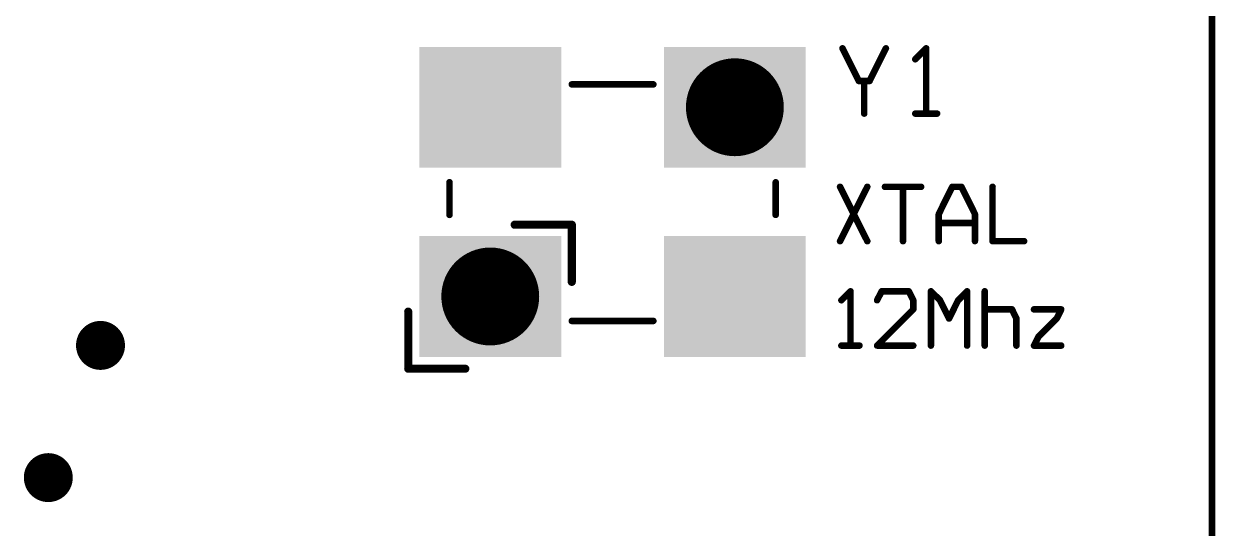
# Model space of a CAD drawing. Header units: millimetres. Extents: x 451 to 799, y 260 to 388.
# Drawn here: x 780.23 to 798.79, y 279.56 to 287.41 of the extents above; entities that cross this region are included whole.
import ezdxf

# ---------------------------------------------------------------- set-up
doc = ezdxf.new("R2010")
doc.units = ezdxf.units.MM
for name, color, linetype in [('3_A_', 4, 'Continuous'), ('4_A_', 54, 'Continuous'), ('5_A_', 7, 'Continuous'), ('8_A_', 3, 'Continuous')]:
    doc.layers.add(name, color=color, linetype=linetype)

# ---------------------------------------------------------------- blocks, each defined once
blk = doc.blocks.new('D32RECTANGLE2_2098X1_8796')
blk.add_solid([(-1.1049, -0.9398), (1.1049, -0.9398), (-1.1049, 0.9398), (1.1049, 0.9398)])
blk = doc.blocks.new('D35ROUND0_762X0_762')
blk.add_lwpolyline([(0.1905, 0, 0.381, 0.381, 1), (-0.1905, 0, 0.381, 0.381, 1), (0.1905, 0, 0.381, 0.381, 0)], format="xyseb")
blk = doc.blocks.new('D29ROUND1_524X1_524')
blk.add_lwpolyline([(0.381, 0, 0.762, 0.762, 1), (-0.381, 0, 0.762, 0.762, 1), (0.381, 0, 0.762, 0.762, 0)], format="xyseb")
blk = doc.blocks.new('D47ROUND0_381X0_381')
blk.add_lwpolyline([(0.09525, 0, 0.1905, 0.1905, 1), (-0.09525, 0, 0.1905, 0.1905, 1), (0.09525, 0, 0.1905, 0.1905, 0)], format="xyseb")

msp = doc.modelspace()

# ---------------------------------------------------------------- linework, layer by layer
at = {"layer": '5_A_'}
for points in [[(793.239, 286.522, 0.102, 0.102, 0), (792.985, 287.03, 0.102, 0.102, 0)], [(793.66, 287.03, 0.102, 0.102, 0), (793.406, 286.522, 0.102, 0.102, 0)], [(794.288, 287.03, 0.102, 0.102, 0), (794.117, 286.86, 0.102, 0.102, 0)], [(794.288, 286.014, 0.102, 0.102, 0), (794.288, 287.03, 0.102, 0.102, 0)], [(790.038, 286.469, 0.102, 0.102, 0), (788.768, 286.469, 0.102, 0.102, 0)], [(793.406, 286.522, 0.102, 0.102, 0), (793.239, 286.522, 0.102, 0.102, 0)], [(793.322, 286.014, 0.102, 0.102, 0), (793.322, 286.522, 0.102, 0.102, 0)], [(794.458, 286.014, 0.102, 0.102, 0), (794.117, 286.014, 0.102, 0.102, 0)], [(786.863, 284.437, 0.102, 0.102, 0), (786.863, 284.945, 0.102, 0.102, 0)], [(791.943, 284.437, 0.102, 0.102, 0), (791.943, 284.945, 0.102, 0.102, 0)], [(793.371, 284.028, 0.102, 0.102, 0), (792.946, 284.874, 0.102, 0.102, 0)], [(793.371, 284.874, 0.102, 0.102, 0), (792.946, 284.028, 0.102, 0.102, 0)], [(794.209, 284.874, 0.102, 0.102, 0), (793.645, 284.874, 0.102, 0.102, 0)], [(793.927, 284.028, 0.102, 0.102, 0), (793.927, 284.874, 0.102, 0.102, 0)], [(794.694, 284.874, 0.102, 0.102, 0), (794.483, 284.45, 0.102, 0.102, 0)], [(794.836, 284.874, 0.102, 0.102, 0), (794.694, 284.874, 0.102, 0.102, 0)], [(795.047, 284.45, 0.102, 0.102, 0), (794.836, 284.874, 0.102, 0.102, 0)], [(795.321, 284.028, 0.102, 0.102, 0), (795.321, 284.874, 0.102, 0.102, 0)], [(794.483, 284.45, 0.102, 0.102, 0), (794.483, 284.028, 0.102, 0.102, 0)], [(795.047, 284.028, 0.102, 0.102, 0), (795.047, 284.45, 0.102, 0.102, 0)], [(788.768, 284.284, 0.127, 0.127, 0), (787.879, 284.284, 0.127, 0.127, 0)], [(788.768, 283.395, 0.127, 0.127, 0), (788.768, 284.284, 0.127, 0.127, 0)], [(795.047, 284.31, 0.102, 0.102, 0), (794.483, 284.31, 0.102, 0.102, 0)], [(795.814, 284.028, 0.102, 0.102, 0), (795.321, 284.028, 0.102, 0.102, 0)], [(793.109, 283.248, 0.102, 0.102, 0), (792.967, 283.108, 0.102, 0.102, 0)], [(793.109, 282.402, 0.102, 0.102, 0), (793.109, 283.248, 0.102, 0.102, 0)], [(793.594, 283.248, 0.102, 0.102, 0), (793.523, 283.108, 0.102, 0.102, 0)], [(794.016, 283.248, 0.102, 0.102, 0), (793.594, 283.248, 0.102, 0.102, 0)], [(794.087, 283.108, 0.102, 0.102, 0), (794.016, 283.248, 0.102, 0.102, 0)], [(794.087, 282.966, 0.102, 0.102, 0), (794.087, 283.108, 0.102, 0.102, 0)], [(794.503, 283.108, 0.102, 0.102, 0), (794.361, 283.248, 0.102, 0.102, 0)], [(794.361, 283.248, 0.102, 0.102, 0), (794.361, 282.402, 0.102, 0.102, 0)], [(794.643, 282.824, 0.102, 0.102, 0), (794.503, 283.108, 0.102, 0.102, 0)], [(794.785, 283.108, 0.102, 0.102, 0), (794.643, 282.824, 0.102, 0.102, 0)], [(794.925, 283.248, 0.102, 0.102, 0), (794.785, 283.108, 0.102, 0.102, 0)], [(794.925, 282.402, 0.102, 0.102, 0), (794.925, 283.248, 0.102, 0.102, 0)], [(795.199, 282.402, 0.102, 0.102, 0), (795.199, 283.248, 0.102, 0.102, 0)], [(786.221, 282.042, 0.127, 0.127, 0), (786.221, 282.931, 0.127, 0.127, 0)], [(793.523, 282.402, 0.102, 0.102, 0), (794.087, 282.966, 0.102, 0.102, 0)], [(795.624, 282.966, 0.102, 0.102, 0), (795.199, 282.966, 0.102, 0.102, 0)], [(795.692, 282.824, 0.102, 0.102, 0), (795.624, 282.966, 0.102, 0.102, 0)], [(796.391, 282.966, 0.102, 0.102, 0), (795.966, 282.966, 0.102, 0.102, 0)], [(796.32, 282.824, 0.102, 0.102, 0), (796.391, 282.966, 0.102, 0.102, 0)], [(788.768, 282.786, 0.102, 0.102, 0), (790.038, 282.786, 0.102, 0.102, 0)], [(795.692, 282.402, 0.102, 0.102, 0), (795.692, 282.824, 0.102, 0.102, 0)], [(796.038, 282.542, 0.102, 0.102, 0), (796.32, 282.824, 0.102, 0.102, 0)], [(795.966, 282.402, 0.102, 0.102, 0), (796.038, 282.542, 0.102, 0.102, 0)], [(793.249, 282.402, 0.102, 0.102, 0), (792.967, 282.402, 0.102, 0.102, 0)], [(794.087, 282.402, 0.102, 0.102, 0), (793.523, 282.402, 0.102, 0.102, 0)], [(796.391, 282.402, 0.102, 0.102, 0), (795.966, 282.402, 0.102, 0.102, 0)], [(787.11, 282.042, 0.127, 0.127, 0), (786.221, 282.042, 0.127, 0.127, 0)]]:
    msp.add_lwpolyline(points, format="xyseb", dxfattribs=at)
for points in [[(792.959, 287.03, 0.0508, 0.0508, 1), (793.01, 287.03, 0.0508, 0.0508, 1), (792.959, 287.03, 0.0508, 0.0508, 0)], [(792.959, 287.03, 0.0508, 0.0508, 1), (793.01, 287.03, 0.0508, 0.0508, 1), (792.959, 287.03, 0.0508, 0.0508, 0)], [(793.635, 287.03, 0.0508, 0.0508, 1), (793.686, 287.03, 0.0508, 0.0508, 1), (793.635, 287.03, 0.0508, 0.0508, 0)], [(794.262, 287.03, 0.0508, 0.0508, 1), (794.313, 287.03, 0.0508, 0.0508, 1), (794.262, 287.03, 0.0508, 0.0508, 0)], [(794.262, 287.03, 0.0508, 0.0508, 1), (794.313, 287.03, 0.0508, 0.0508, 1), (794.262, 287.03, 0.0508, 0.0508, 0)], [(794.262, 287.03, 0.0508, 0.0508, 1), (794.313, 287.03, 0.0508, 0.0508, 1), (794.262, 287.03, 0.0508, 0.0508, 0)], [(794.092, 286.86, 0.0508, 0.0508, 1), (794.143, 286.86, 0.0508, 0.0508, 1), (794.092, 286.86, 0.0508, 0.0508, 0)], [(794.092, 286.86, 0.0508, 0.0508, 1), (794.143, 286.86, 0.0508, 0.0508, 1), (794.092, 286.86, 0.0508, 0.0508, 0)], [(788.743, 286.469, 0.0508, 0.0508, 1), (788.794, 286.469, 0.0508, 0.0508, 1), (788.743, 286.469, 0.0508, 0.0508, 0)], [(788.743, 286.469, 0.0508, 0.0508, 1), (788.794, 286.469, 0.0508, 0.0508, 1), (788.743, 286.469, 0.0508, 0.0508, 0)], [(790.013, 286.469, 0.0508, 0.0508, 1), (790.064, 286.469, 0.0508, 0.0508, 1), (790.013, 286.469, 0.0508, 0.0508, 0)], [(793.213, 286.522, 0.0508, 0.0508, 1), (793.264, 286.522, 0.0508, 0.0508, 1), (793.213, 286.522, 0.0508, 0.0508, 0)], [(793.213, 286.522, 0.0508, 0.0508, 1), (793.264, 286.522, 0.0508, 0.0508, 1), (793.213, 286.522, 0.0508, 0.0508, 0)], [(793.213, 286.522, 0.0508, 0.0508, 1), (793.264, 286.522, 0.0508, 0.0508, 1), (793.213, 286.522, 0.0508, 0.0508, 0)], [(793.297, 286.522, 0.0508, 0.0508, 1), (793.348, 286.522, 0.0508, 0.0508, 1), (793.297, 286.522, 0.0508, 0.0508, 0)], [(793.297, 286.522, 0.0508, 0.0508, 1), (793.348, 286.522, 0.0508, 0.0508, 1), (793.297, 286.522, 0.0508, 0.0508, 0)], [(793.381, 286.522, 0.0508, 0.0508, 1), (793.432, 286.522, 0.0508, 0.0508, 1), (793.381, 286.522, 0.0508, 0.0508, 0)], [(793.381, 286.522, 0.0508, 0.0508, 1), (793.432, 286.522, 0.0508, 0.0508, 1), (793.381, 286.522, 0.0508, 0.0508, 0)], [(793.381, 286.522, 0.0508, 0.0508, 1), (793.432, 286.522, 0.0508, 0.0508, 1), (793.381, 286.522, 0.0508, 0.0508, 0)], [(793.297, 286.014, 0.0508, 0.0508, 1), (793.348, 286.014, 0.0508, 0.0508, 1), (793.297, 286.014, 0.0508, 0.0508, 0)], [(794.092, 286.014, 0.0508, 0.0508, 1), (794.143, 286.014, 0.0508, 0.0508, 1), (794.092, 286.014, 0.0508, 0.0508, 0)], [(794.092, 286.014, 0.0508, 0.0508, 1), (794.143, 286.014, 0.0508, 0.0508, 1), (794.092, 286.014, 0.0508, 0.0508, 0)], [(794.262, 286.014, 0.0508, 0.0508, 1), (794.313, 286.014, 0.0508, 0.0508, 1), (794.262, 286.014, 0.0508, 0.0508, 0)], [(794.432, 286.014, 0.0508, 0.0508, 1), (794.483, 286.014, 0.0508, 0.0508, 1), (794.432, 286.014, 0.0508, 0.0508, 0)], [(786.838, 284.945, 0.0508, 0.0508, 1), (786.889, 284.945, 0.0508, 0.0508, 1), (786.838, 284.945, 0.0508, 0.0508, 0)], [(786.838, 284.945, 0.0508, 0.0508, 1), (786.889, 284.945, 0.0508, 0.0508, 1), (786.838, 284.945, 0.0508, 0.0508, 0)], [(791.918, 284.945, 0.0508, 0.0508, 1), (791.969, 284.945, 0.0508, 0.0508, 1), (791.918, 284.945, 0.0508, 0.0508, 0)], [(791.918, 284.945, 0.0508, 0.0508, 1), (791.969, 284.945, 0.0508, 0.0508, 1), (791.918, 284.945, 0.0508, 0.0508, 0)], [(792.921, 284.874, 0.0508, 0.0508, 1), (792.972, 284.874, 0.0508, 0.0508, 1), (792.921, 284.874, 0.0508, 0.0508, 0)], [(792.921, 284.874, 0.0508, 0.0508, 1), (792.972, 284.874, 0.0508, 0.0508, 1), (792.921, 284.874, 0.0508, 0.0508, 0)], [(793.345, 284.874, 0.0508, 0.0508, 1), (793.396, 284.874, 0.0508, 0.0508, 1), (793.345, 284.874, 0.0508, 0.0508, 0)], [(793.62, 284.874, 0.0508, 0.0508, 1), (793.67, 284.874, 0.0508, 0.0508, 1), (793.62, 284.874, 0.0508, 0.0508, 0)], [(793.62, 284.874, 0.0508, 0.0508, 1), (793.67, 284.874, 0.0508, 0.0508, 1), (793.62, 284.874, 0.0508, 0.0508, 0)], [(793.901, 284.874, 0.0508, 0.0508, 1), (793.952, 284.874, 0.0508, 0.0508, 1), (793.901, 284.874, 0.0508, 0.0508, 0)], [(793.901, 284.874, 0.0508, 0.0508, 1), (793.952, 284.874, 0.0508, 0.0508, 1), (793.901, 284.874, 0.0508, 0.0508, 0)], [(794.183, 284.874, 0.0508, 0.0508, 1), (794.234, 284.874, 0.0508, 0.0508, 1), (794.183, 284.874, 0.0508, 0.0508, 0)], [(794.669, 284.874, 0.0508, 0.0508, 1), (794.719, 284.874, 0.0508, 0.0508, 1), (794.669, 284.874, 0.0508, 0.0508, 0)], [(794.669, 284.874, 0.0508, 0.0508, 1), (794.719, 284.874, 0.0508, 0.0508, 1), (794.669, 284.874, 0.0508, 0.0508, 0)], [(794.669, 284.874, 0.0508, 0.0508, 1), (794.719, 284.874, 0.0508, 0.0508, 1), (794.669, 284.874, 0.0508, 0.0508, 0)], [(794.811, 284.874, 0.0508, 0.0508, 1), (794.862, 284.874, 0.0508, 0.0508, 1), (794.811, 284.874, 0.0508, 0.0508, 0)], [(794.811, 284.874, 0.0508, 0.0508, 1), (794.862, 284.874, 0.0508, 0.0508, 1), (794.811, 284.874, 0.0508, 0.0508, 0)], [(794.811, 284.874, 0.0508, 0.0508, 1), (794.862, 284.874, 0.0508, 0.0508, 1), (794.811, 284.874, 0.0508, 0.0508, 0)], [(795.296, 284.874, 0.0508, 0.0508, 1), (795.347, 284.874, 0.0508, 0.0508, 1), (795.296, 284.874, 0.0508, 0.0508, 0)], [(795.296, 284.874, 0.0508, 0.0508, 1), (795.347, 284.874, 0.0508, 0.0508, 1), (795.296, 284.874, 0.0508, 0.0508, 0)], [(786.838, 284.437, 0.0508, 0.0508, 1), (786.889, 284.437, 0.0508, 0.0508, 1), (786.838, 284.437, 0.0508, 0.0508, 0)], [(791.918, 284.437, 0.0508, 0.0508, 1), (791.969, 284.437, 0.0508, 0.0508, 1), (791.918, 284.437, 0.0508, 0.0508, 0)], [(794.458, 284.45, 0.0508, 0.0508, 1), (794.509, 284.45, 0.0508, 0.0508, 1), (794.458, 284.45, 0.0508, 0.0508, 0)], [(794.458, 284.45, 0.0508, 0.0508, 1), (794.509, 284.45, 0.0508, 0.0508, 1), (794.458, 284.45, 0.0508, 0.0508, 0)], [(794.458, 284.45, 0.0508, 0.0508, 1), (794.509, 284.45, 0.0508, 0.0508, 1), (794.458, 284.45, 0.0508, 0.0508, 0)], [(795.022, 284.45, 0.0508, 0.0508, 1), (795.072, 284.45, 0.0508, 0.0508, 1), (795.022, 284.45, 0.0508, 0.0508, 0)], [(795.022, 284.45, 0.0508, 0.0508, 1), (795.072, 284.45, 0.0508, 0.0508, 1), (795.022, 284.45, 0.0508, 0.0508, 0)], [(795.022, 284.45, 0.0508, 0.0508, 1), (795.072, 284.45, 0.0508, 0.0508, 1), (795.022, 284.45, 0.0508, 0.0508, 0)], [(787.847, 284.284, 0.0635, 0.0635, 1), (787.911, 284.284, 0.0635, 0.0635, 1), (787.847, 284.284, 0.0635, 0.0635, 0)], [(787.847, 284.284, 0.0635, 0.0635, 1), (787.911, 284.284, 0.0635, 0.0635, 1), (787.847, 284.284, 0.0635, 0.0635, 0)], [(788.736, 284.284, 0.0635, 0.0635, 1), (788.8, 284.284, 0.0635, 0.0635, 1), (788.736, 284.284, 0.0635, 0.0635, 0)], [(788.736, 284.284, 0.0635, 0.0635, 1), (788.8, 284.284, 0.0635, 0.0635, 1), (788.736, 284.284, 0.0635, 0.0635, 0)], [(788.736, 284.284, 0.0635, 0.0635, 1), (788.8, 284.284, 0.0635, 0.0635, 1), (788.736, 284.284, 0.0635, 0.0635, 0)], [(794.458, 284.31, 0.0508, 0.0508, 1), (794.509, 284.31, 0.0508, 0.0508, 1), (794.458, 284.31, 0.0508, 0.0508, 0)], [(794.458, 284.31, 0.0508, 0.0508, 1), (794.509, 284.31, 0.0508, 0.0508, 1), (794.458, 284.31, 0.0508, 0.0508, 0)], [(795.022, 284.31, 0.0508, 0.0508, 1), (795.072, 284.31, 0.0508, 0.0508, 1), (795.022, 284.31, 0.0508, 0.0508, 0)], [(792.921, 284.028, 0.0508, 0.0508, 1), (792.972, 284.028, 0.0508, 0.0508, 1), (792.921, 284.028, 0.0508, 0.0508, 0)], [(792.921, 284.028, 0.0508, 0.0508, 1), (792.972, 284.028, 0.0508, 0.0508, 1), (792.921, 284.028, 0.0508, 0.0508, 0)], [(793.345, 284.028, 0.0508, 0.0508, 1), (793.396, 284.028, 0.0508, 0.0508, 1), (793.345, 284.028, 0.0508, 0.0508, 0)], [(793.901, 284.028, 0.0508, 0.0508, 1), (793.952, 284.028, 0.0508, 0.0508, 1), (793.901, 284.028, 0.0508, 0.0508, 0)], [(794.458, 284.028, 0.0508, 0.0508, 1), (794.509, 284.028, 0.0508, 0.0508, 1), (794.458, 284.028, 0.0508, 0.0508, 0)], [(794.458, 284.028, 0.0508, 0.0508, 1), (794.509, 284.028, 0.0508, 0.0508, 1), (794.458, 284.028, 0.0508, 0.0508, 0)], [(795.022, 284.028, 0.0508, 0.0508, 1), (795.072, 284.028, 0.0508, 0.0508, 1), (795.022, 284.028, 0.0508, 0.0508, 0)], [(795.296, 284.028, 0.0508, 0.0508, 1), (795.347, 284.028, 0.0508, 0.0508, 1), (795.296, 284.028, 0.0508, 0.0508, 0)], [(795.296, 284.028, 0.0508, 0.0508, 1), (795.347, 284.028, 0.0508, 0.0508, 1), (795.296, 284.028, 0.0508, 0.0508, 0)], [(795.296, 284.028, 0.0508, 0.0508, 1), (795.347, 284.028, 0.0508, 0.0508, 1), (795.296, 284.028, 0.0508, 0.0508, 0)], [(795.789, 284.028, 0.0508, 0.0508, 1), (795.839, 284.028, 0.0508, 0.0508, 1), (795.789, 284.028, 0.0508, 0.0508, 0)], [(788.736, 283.395, 0.0635, 0.0635, 1), (788.8, 283.395, 0.0635, 0.0635, 1), (788.736, 283.395, 0.0635, 0.0635, 0)], [(792.941, 283.108, 0.0508, 0.0508, 1), (792.992, 283.108, 0.0508, 0.0508, 1), (792.941, 283.108, 0.0508, 0.0508, 0)], [(792.941, 283.108, 0.0508, 0.0508, 1), (792.992, 283.108, 0.0508, 0.0508, 1), (792.941, 283.108, 0.0508, 0.0508, 0)], [(793.084, 283.248, 0.0508, 0.0508, 1), (793.134, 283.248, 0.0508, 0.0508, 1), (793.084, 283.248, 0.0508, 0.0508, 0)], [(793.084, 283.248, 0.0508, 0.0508, 1), (793.134, 283.248, 0.0508, 0.0508, 1), (793.084, 283.248, 0.0508, 0.0508, 0)], [(793.084, 283.248, 0.0508, 0.0508, 1), (793.134, 283.248, 0.0508, 0.0508, 1), (793.084, 283.248, 0.0508, 0.0508, 0)], [(793.498, 283.108, 0.0508, 0.0508, 1), (793.548, 283.108, 0.0508, 0.0508, 1), (793.498, 283.108, 0.0508, 0.0508, 0)], [(793.498, 283.108, 0.0508, 0.0508, 1), (793.548, 283.108, 0.0508, 0.0508, 1), (793.498, 283.108, 0.0508, 0.0508, 0)], [(793.569, 283.248, 0.0508, 0.0508, 1), (793.62, 283.248, 0.0508, 0.0508, 1), (793.569, 283.248, 0.0508, 0.0508, 0)], [(793.569, 283.248, 0.0508, 0.0508, 1), (793.62, 283.248, 0.0508, 0.0508, 1), (793.569, 283.248, 0.0508, 0.0508, 0)], [(793.569, 283.248, 0.0508, 0.0508, 1), (793.62, 283.248, 0.0508, 0.0508, 1), (793.569, 283.248, 0.0508, 0.0508, 0)], [(793.99, 283.248, 0.0508, 0.0508, 1), (794.041, 283.248, 0.0508, 0.0508, 1), (793.99, 283.248, 0.0508, 0.0508, 0)], [(793.99, 283.248, 0.0508, 0.0508, 1), (794.041, 283.248, 0.0508, 0.0508, 1), (793.99, 283.248, 0.0508, 0.0508, 0)], [(793.99, 283.248, 0.0508, 0.0508, 1), (794.041, 283.248, 0.0508, 0.0508, 1), (793.99, 283.248, 0.0508, 0.0508, 0)], [(794.061, 283.108, 0.0508, 0.0508, 1), (794.112, 283.108, 0.0508, 0.0508, 1), (794.061, 283.108, 0.0508, 0.0508, 0)], [(794.061, 283.108, 0.0508, 0.0508, 1), (794.112, 283.108, 0.0508, 0.0508, 1), (794.061, 283.108, 0.0508, 0.0508, 0)], [(794.061, 283.108, 0.0508, 0.0508, 1), (794.112, 283.108, 0.0508, 0.0508, 1), (794.061, 283.108, 0.0508, 0.0508, 0)], [(794.336, 283.248, 0.0508, 0.0508, 1), (794.387, 283.248, 0.0508, 0.0508, 1), (794.336, 283.248, 0.0508, 0.0508, 0)], [(794.336, 283.248, 0.0508, 0.0508, 1), (794.387, 283.248, 0.0508, 0.0508, 1), (794.336, 283.248, 0.0508, 0.0508, 0)], [(794.336, 283.248, 0.0508, 0.0508, 1), (794.387, 283.248, 0.0508, 0.0508, 1), (794.336, 283.248, 0.0508, 0.0508, 0)], [(794.478, 283.108, 0.0508, 0.0508, 1), (794.529, 283.108, 0.0508, 0.0508, 1), (794.478, 283.108, 0.0508, 0.0508, 0)], [(794.478, 283.108, 0.0508, 0.0508, 1), (794.529, 283.108, 0.0508, 0.0508, 1), (794.478, 283.108, 0.0508, 0.0508, 0)], [(794.478, 283.108, 0.0508, 0.0508, 1), (794.529, 283.108, 0.0508, 0.0508, 1), (794.478, 283.108, 0.0508, 0.0508, 0)], [(794.76, 283.108, 0.0508, 0.0508, 1), (794.811, 283.108, 0.0508, 0.0508, 1), (794.76, 283.108, 0.0508, 0.0508, 0)], [(794.76, 283.108, 0.0508, 0.0508, 1), (794.811, 283.108, 0.0508, 0.0508, 1), (794.76, 283.108, 0.0508, 0.0508, 0)], [(794.76, 283.108, 0.0508, 0.0508, 1), (794.811, 283.108, 0.0508, 0.0508, 1), (794.76, 283.108, 0.0508, 0.0508, 0)], [(794.9, 283.248, 0.0508, 0.0508, 1), (794.95, 283.248, 0.0508, 0.0508, 1), (794.9, 283.248, 0.0508, 0.0508, 0)], [(794.9, 283.248, 0.0508, 0.0508, 1), (794.95, 283.248, 0.0508, 0.0508, 1), (794.9, 283.248, 0.0508, 0.0508, 0)], [(794.9, 283.248, 0.0508, 0.0508, 1), (794.95, 283.248, 0.0508, 0.0508, 1), (794.9, 283.248, 0.0508, 0.0508, 0)], [(795.174, 283.248, 0.0508, 0.0508, 1), (795.225, 283.248, 0.0508, 0.0508, 1), (795.174, 283.248, 0.0508, 0.0508, 0)], [(795.174, 283.248, 0.0508, 0.0508, 1), (795.225, 283.248, 0.0508, 0.0508, 1), (795.174, 283.248, 0.0508, 0.0508, 0)], [(786.189, 282.931, 0.0635, 0.0635, 1), (786.252, 282.931, 0.0635, 0.0635, 1), (786.189, 282.931, 0.0635, 0.0635, 0)], [(786.189, 282.931, 0.0635, 0.0635, 1), (786.252, 282.931, 0.0635, 0.0635, 1), (786.189, 282.931, 0.0635, 0.0635, 0)], [(794.061, 282.966, 0.0508, 0.0508, 1), (794.112, 282.966, 0.0508, 0.0508, 1), (794.061, 282.966, 0.0508, 0.0508, 0)], [(794.061, 282.966, 0.0508, 0.0508, 1), (794.112, 282.966, 0.0508, 0.0508, 1), (794.061, 282.966, 0.0508, 0.0508, 0)], [(794.061, 282.966, 0.0508, 0.0508, 1), (794.112, 282.966, 0.0508, 0.0508, 1), (794.061, 282.966, 0.0508, 0.0508, 0)], [(795.174, 282.966, 0.0508, 0.0508, 1), (795.225, 282.966, 0.0508, 0.0508, 1), (795.174, 282.966, 0.0508, 0.0508, 0)], [(795.174, 282.966, 0.0508, 0.0508, 1), (795.225, 282.966, 0.0508, 0.0508, 1), (795.174, 282.966, 0.0508, 0.0508, 0)], [(795.598, 282.966, 0.0508, 0.0508, 1), (795.649, 282.966, 0.0508, 0.0508, 1), (795.598, 282.966, 0.0508, 0.0508, 0)], [(795.598, 282.966, 0.0508, 0.0508, 1), (795.649, 282.966, 0.0508, 0.0508, 1), (795.598, 282.966, 0.0508, 0.0508, 0)], [(795.598, 282.966, 0.0508, 0.0508, 1), (795.649, 282.966, 0.0508, 0.0508, 1), (795.598, 282.966, 0.0508, 0.0508, 0)], [(795.941, 282.966, 0.0508, 0.0508, 1), (795.992, 282.966, 0.0508, 0.0508, 1), (795.941, 282.966, 0.0508, 0.0508, 0)], [(795.941, 282.966, 0.0508, 0.0508, 1), (795.992, 282.966, 0.0508, 0.0508, 1), (795.941, 282.966, 0.0508, 0.0508, 0)], [(796.365, 282.966, 0.0508, 0.0508, 1), (796.416, 282.966, 0.0508, 0.0508, 1), (796.365, 282.966, 0.0508, 0.0508, 0)], [(796.365, 282.966, 0.0508, 0.0508, 1), (796.416, 282.966, 0.0508, 0.0508, 1), (796.365, 282.966, 0.0508, 0.0508, 0)], [(796.365, 282.966, 0.0508, 0.0508, 1), (796.416, 282.966, 0.0508, 0.0508, 1), (796.365, 282.966, 0.0508, 0.0508, 0)], [(788.743, 282.786, 0.0508, 0.0508, 1), (788.794, 282.786, 0.0508, 0.0508, 1), (788.743, 282.786, 0.0508, 0.0508, 0)], [(790.013, 282.786, 0.0508, 0.0508, 1), (790.064, 282.786, 0.0508, 0.0508, 1), (790.013, 282.786, 0.0508, 0.0508, 0)], [(790.013, 282.786, 0.0508, 0.0508, 1), (790.064, 282.786, 0.0508, 0.0508, 1), (790.013, 282.786, 0.0508, 0.0508, 0)], [(794.618, 282.824, 0.0508, 0.0508, 1), (794.669, 282.824, 0.0508, 0.0508, 1), (794.618, 282.824, 0.0508, 0.0508, 0)], [(794.618, 282.824, 0.0508, 0.0508, 1), (794.669, 282.824, 0.0508, 0.0508, 1), (794.618, 282.824, 0.0508, 0.0508, 0)], [(794.618, 282.824, 0.0508, 0.0508, 1), (794.669, 282.824, 0.0508, 0.0508, 1), (794.618, 282.824, 0.0508, 0.0508, 0)], [(795.667, 282.824, 0.0508, 0.0508, 1), (795.718, 282.824, 0.0508, 0.0508, 1), (795.667, 282.824, 0.0508, 0.0508, 0)], [(795.667, 282.824, 0.0508, 0.0508, 1), (795.718, 282.824, 0.0508, 0.0508, 1), (795.667, 282.824, 0.0508, 0.0508, 0)], [(795.667, 282.824, 0.0508, 0.0508, 1), (795.718, 282.824, 0.0508, 0.0508, 1), (795.667, 282.824, 0.0508, 0.0508, 0)], [(796.294, 282.824, 0.0508, 0.0508, 1), (796.345, 282.824, 0.0508, 0.0508, 1), (796.294, 282.824, 0.0508, 0.0508, 0)], [(796.294, 282.824, 0.0508, 0.0508, 1), (796.345, 282.824, 0.0508, 0.0508, 1), (796.294, 282.824, 0.0508, 0.0508, 0)], [(796.294, 282.824, 0.0508, 0.0508, 1), (796.345, 282.824, 0.0508, 0.0508, 1), (796.294, 282.824, 0.0508, 0.0508, 0)], [(796.012, 282.542, 0.0508, 0.0508, 1), (796.063, 282.542, 0.0508, 0.0508, 1), (796.012, 282.542, 0.0508, 0.0508, 0)], [(796.012, 282.542, 0.0508, 0.0508, 1), (796.063, 282.542, 0.0508, 0.0508, 1), (796.012, 282.542, 0.0508, 0.0508, 0)], [(796.012, 282.542, 0.0508, 0.0508, 1), (796.063, 282.542, 0.0508, 0.0508, 1), (796.012, 282.542, 0.0508, 0.0508, 0)], [(792.941, 282.402, 0.0508, 0.0508, 1), (792.992, 282.402, 0.0508, 0.0508, 1), (792.941, 282.402, 0.0508, 0.0508, 0)], [(792.941, 282.402, 0.0508, 0.0508, 1), (792.992, 282.402, 0.0508, 0.0508, 1), (792.941, 282.402, 0.0508, 0.0508, 0)], [(793.084, 282.402, 0.0508, 0.0508, 1), (793.134, 282.402, 0.0508, 0.0508, 1), (793.084, 282.402, 0.0508, 0.0508, 0)], [(793.223, 282.402, 0.0508, 0.0508, 1), (793.274, 282.402, 0.0508, 0.0508, 1), (793.223, 282.402, 0.0508, 0.0508, 0)], [(793.498, 282.402, 0.0508, 0.0508, 1), (793.548, 282.402, 0.0508, 0.0508, 1), (793.498, 282.402, 0.0508, 0.0508, 0)], [(793.498, 282.402, 0.0508, 0.0508, 1), (793.548, 282.402, 0.0508, 0.0508, 1), (793.498, 282.402, 0.0508, 0.0508, 0)], [(793.498, 282.402, 0.0508, 0.0508, 1), (793.548, 282.402, 0.0508, 0.0508, 1), (793.498, 282.402, 0.0508, 0.0508, 0)], [(794.061, 282.402, 0.0508, 0.0508, 1), (794.112, 282.402, 0.0508, 0.0508, 1), (794.061, 282.402, 0.0508, 0.0508, 0)], [(794.336, 282.402, 0.0508, 0.0508, 1), (794.387, 282.402, 0.0508, 0.0508, 1), (794.336, 282.402, 0.0508, 0.0508, 0)], [(794.336, 282.402, 0.0508, 0.0508, 1), (794.387, 282.402, 0.0508, 0.0508, 1), (794.336, 282.402, 0.0508, 0.0508, 0)], [(794.9, 282.402, 0.0508, 0.0508, 1), (794.95, 282.402, 0.0508, 0.0508, 1), (794.9, 282.402, 0.0508, 0.0508, 0)], [(795.174, 282.402, 0.0508, 0.0508, 1), (795.225, 282.402, 0.0508, 0.0508, 1), (795.174, 282.402, 0.0508, 0.0508, 0)], [(795.667, 282.402, 0.0508, 0.0508, 1), (795.718, 282.402, 0.0508, 0.0508, 1), (795.667, 282.402, 0.0508, 0.0508, 0)], [(795.941, 282.402, 0.0508, 0.0508, 1), (795.992, 282.402, 0.0508, 0.0508, 1), (795.941, 282.402, 0.0508, 0.0508, 0)], [(795.941, 282.402, 0.0508, 0.0508, 1), (795.992, 282.402, 0.0508, 0.0508, 1), (795.941, 282.402, 0.0508, 0.0508, 0)], [(795.941, 282.402, 0.0508, 0.0508, 1), (795.992, 282.402, 0.0508, 0.0508, 1), (795.941, 282.402, 0.0508, 0.0508, 0)], [(796.365, 282.402, 0.0508, 0.0508, 1), (796.416, 282.402, 0.0508, 0.0508, 1), (796.365, 282.402, 0.0508, 0.0508, 0)], [(786.189, 282.042, 0.0635, 0.0635, 1), (786.252, 282.042, 0.0635, 0.0635, 1), (786.189, 282.042, 0.0635, 0.0635, 0)], [(786.189, 282.042, 0.0635, 0.0635, 1), (786.252, 282.042, 0.0635, 0.0635, 1), (786.189, 282.042, 0.0635, 0.0635, 0)], [(786.189, 282.042, 0.0635, 0.0635, 1), (786.252, 282.042, 0.0635, 0.0635, 1), (786.189, 282.042, 0.0635, 0.0635, 0)], [(787.078, 282.042, 0.0635, 0.0635, 1), (787.141, 282.042, 0.0635, 0.0635, 1), (787.078, 282.042, 0.0635, 0.0635, 0)]]:
    msp.add_lwpolyline(points, format="xyseb", close=True, dxfattribs=at)
at = {"layer": '8_A_'}
msp.add_lwpolyline([(798.738, 262.72, 0.102, 0.102, 0), (798.738, 379.512, 0.102, 0.102, 0)], format="xyseb", dxfattribs=at)

# ---------------------------------------------------------------- block references
at = {"layer": '3_A_'}
for name, p in [('D32RECTANGLE2_2098X1_8796', (787.498, 286.113)), ('D32RECTANGLE2_2098X1_8796', (791.308, 286.113)), ('D32RECTANGLE2_2098X1_8796', (787.498, 283.167)), ('D32RECTANGLE2_2098X1_8796', (791.308, 283.167)), ('D35ROUND0_762X0_762', (781.428, 282.405)), ('D35ROUND0_762X0_762', (780.615, 280.347))]:
    msp.add_blockref(name, p, dxfattribs=at)
at = {"layer": '4_A_'}
for name, p in [('D29ROUND1_524X1_524', (791.308, 286.113)), ('D29ROUND1_524X1_524', (787.498, 283.167)), ('D35ROUND0_762X0_762', (781.428, 282.405)), ('D35ROUND0_762X0_762', (780.615, 280.347))]:
    msp.add_blockref(name, p, dxfattribs=at)
at = {"layer": '8_A_'}
for p in [(781.428, 282.405), (780.615, 280.347)]:
    msp.add_blockref('D47ROUND0_381X0_381', p, dxfattribs=at)

doc.saveas('drawing.dxf')
